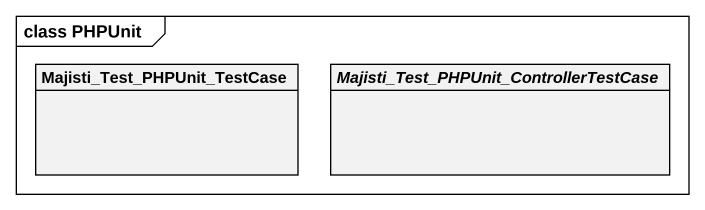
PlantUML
@startuml
mainframe class PHPUnit
hide circle
hide empty members
class "Majisti_Test_PHPUnit_TestCase" as Majisti_Test_PHPUnit
abstract class "Majisti_Test_PHPUnit_ControllerTestCase" as Majisti_Test_PHPUnit_2
@enduml
